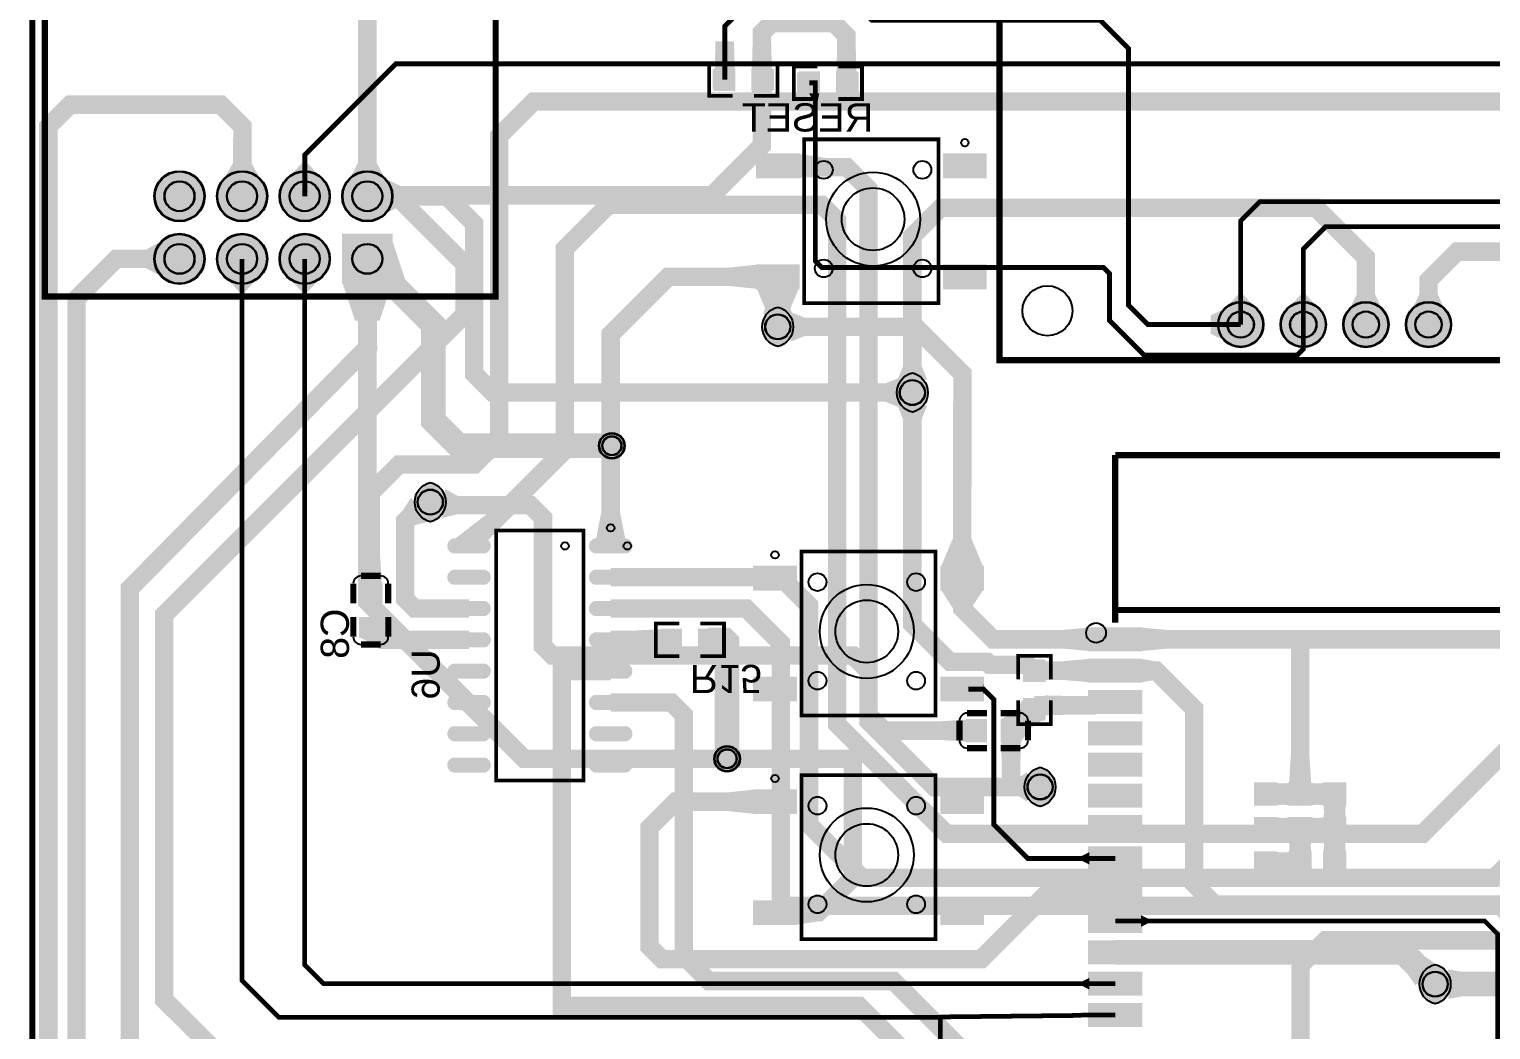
# Model space of a CAD drawing. Header units: millimetres. Extents: x -70 to 39, y -33 to 64.
# Drawn here: x -69.9 to -10.6, y -9.3 to 31.3 of the extents above; entities that cross this region are included whole.
import ezdxf

# ---------------------------------------------------------------- set-up
doc = ezdxf.new("R2010")
doc.units = ezdxf.units.MM
for name, color, linetype, true_color in [('BoardOutLine', 7, 'Continuous', 0xff00ff), ('BottomLayer', 7, 'Continuous', 0x0000ff), ('BottomPasteMaskLayer', 7, 'Continuous', 0x800000), ('BottomSilkLayer', 7, 'Continuous', 0x66cc33), ('BottomSolderMaskLayer', 7, 'Continuous', 0xaa00ff), ('Document', 7, 'Continuous', 0xffffff), ('Multi-Layer', 7, 'Continuous', 0xc0c0c0), ('TopLayer', 7, 'Continuous', 0xff0000), ('TopPasteMaskLayer', 7, 'Continuous', 0x808080), ('TopSilkLayer', 7, 'Continuous', 0xffcc00), ('TopSolderMaskLayer', 7, 'Continuous', 0x800080)]:
    doc.layers.add(name, color=color, linetype=linetype, true_color=true_color)
doc.styles.get("Standard").update_dxf_attribs({"font": 'arial.ttf'})

msp = doc.modelspace()

# ---------------------------------------------------------------- hatches: boundary and pattern name
at = {"layer": 'BottomLayer'}
for points in [[(-40.342, 26.199), (-38.652, 26.199), (-38.652, 25.219), (-40.342, 25.219)], [(-38.652, 26.199), (-38.652, 25.219), (-37.527, 25.279), (-37.527, 26.029)], [(-31.062, 26.199), (-32.752, 26.199), (-32.752, 25.219), (-31.062, 25.219)], [(-57.939, 25.137), (-59.439, 25.136), (-58.789, 25.836), (-58.589, 25.836)], [(-55.487, 23.725), (-55.487, 25.225), (-54.955, 24.85), (-54.955, 24.1)], [(-40.342, 20.719), (-40.342, 21.699), (-41.467, 21.584), (-41.467, 20.834)], [(-40.342, 21.699), (-38.652, 21.699), (-38.652, 20.719), (-40.342, 20.719)], [(-31.062, 21.699), (-32.752, 21.699), (-32.752, 20.719), (-31.062, 20.719)], [(-57.079, 20.935), (-55.204, 20.935), (-55.758, 19.81), (-56.508, 19.81)], [(-38.652, 20.719), (-40.342, 20.719), (-39.872, 19.594), (-39.122, 19.594)], [(-38.897, 19.706), (-40.097, 19.706), (-39.872, 20.266), (-39.122, 20.266)], [(-14.961, 19.863), (-16.311, 19.863), (-16.011, 20.493), (-15.261, 20.493)], [(-33.436, 17.039), (-34.636, 17.039), (-34.411, 17.599), (-33.661, 17.599)], [(-53.676, 11.269), (-54.373, 12.246), (-54.701, 11.742), (-54.26, 11.123)], [(-52.614, 10.567), (-51.429, 10.567), (-50.086, 11.692), (-51.146, 11.692)], [(-46.869, 10.567), (-45.684, 10.567), (-45.902, 11.692), (-46.652, 11.692)], [(-52.614, 10.007, -0.785398), (-52.614, 10.567), (-51.429, 10.567, -0.785398), (-51.429, 10.007)], [(-46.869, 10.007, -0.785398), (-46.869, 10.567), (-45.684, 10.567, -0.785398), (-45.684, 10.007)], [(-55.557, 8.782), (-56.457, 8.782), (-56.382, 9.907), (-55.632, 9.907)], [(-52.614, 8.737, -0.785398), (-52.614, 9.297), (-51.429, 9.297, -0.785398), (-51.429, 8.737)], [(-46.869, 8.737, -0.785398), (-46.869, 9.297), (-45.684, 9.297, -0.785398), (-45.684, 8.737)], [(-56.457, 8.782), (-56.457, 7.982), (-55.557, 7.982), (-55.557, 8.782)], [(-52.614, 7.467, -0.785398), (-52.614, 8.027), (-51.429, 8.027, -0.785398), (-51.429, 7.467)], [(-46.869, 7.467, -0.785398), (-46.869, 8.027), (-45.684, 8.027, -0.785398), (-45.684, 7.467)], [(-56.457, 7.382), (-56.457, 6.582), (-55.557, 6.582), (-55.557, 7.382)], [(-55.557, 7.382), (-56.457, 6.582), (-55.783, 6.227), (-55.237, 6.742)], [(-52.614, 6.197, -0.785398), (-52.614, 6.757), (-51.429, 6.757, -0.785398), (-51.429, 6.197)], [(-46.869, 6.197, -0.785398), (-46.869, 6.757), (-45.684, 6.757, -0.785398), (-45.684, 6.197)], [(-44.217, 6.046), (-44.217, 6.91), (-45.342, 6.852), (-45.342, 6.102)], [(-43.412, 6.909), (-43.412, 6.045), (-44.218, 6.045), (-44.218, 6.909)], [(-42.712, 6.909), (-42.712, 6.045), (-41.905, 6.045), (-41.905, 6.909)], [(-52.614, 4.927, -0.785398), (-52.614, 5.487), (-51.429, 5.487, -0.785398), (-51.429, 4.927)], [(-46.869, 4.927, -0.785398), (-46.869, 5.487), (-45.684, 5.487, -0.785398), (-45.684, 4.927)], [(-52.614, 3.657, -0.785398), (-52.614, 4.217), (-51.429, 4.217, -0.785398), (-51.429, 3.657)], [(-46.869, 3.657, -0.785398), (-46.869, 4.217), (-45.684, 4.217, -0.785398), (-45.684, 3.657)], [(-52.614, 2.387, -0.785398), (-52.614, 2.947), (-51.429, 2.947, -0.785398), (-51.429, 2.387)], [(-46.869, 2.387, -0.785398), (-46.869, 2.947), (-45.684, 2.947, -0.785398), (-45.684, 2.387)], [(-52.614, 1.117, -0.785398), (-52.614, 1.677), (-51.429, 1.677, -0.785398), (-51.429, 1.117)], [(-46.869, 1.117, -0.785398), (-46.869, 1.677), (-45.684, 1.677, -0.785398), (-45.684, 1.117)], [(-12.298, -8.093), (-12.298, -6.893), (-11.738, -6.993), (-11.738, -7.993)]]:
    msp.add_hatch(color=256, dxfattribs=at).paths.add_polyline_path(points)
at = {"layer": 'BottomPasteMaskLayer'}
for points in [[(-40.342, 26.199), (-38.652, 26.199), (-38.652, 25.219), (-40.342, 25.219)], [(-31.062, 26.199), (-32.752, 26.199), (-32.752, 25.219), (-31.062, 25.219)], [(-40.342, 21.699), (-38.652, 21.699), (-38.652, 20.719), (-40.342, 20.719)], [(-31.062, 21.699), (-32.752, 21.699), (-32.752, 20.719), (-31.062, 20.719)], [(-52.614, 10.007, -0.785398), (-52.614, 10.567), (-51.429, 10.567, -0.785398), (-51.429, 10.007)], [(-46.869, 10.007, -0.785398), (-46.869, 10.567), (-45.684, 10.567, -0.785398), (-45.684, 10.007)], [(-52.614, 8.737, -0.785398), (-52.614, 9.297), (-51.429, 9.297, -0.785398), (-51.429, 8.737)], [(-46.869, 8.737, -0.785398), (-46.869, 9.297), (-45.684, 9.297, -0.785398), (-45.684, 8.737)], [(-56.457, 8.782), (-56.457, 7.982), (-55.557, 7.982), (-55.557, 8.782)], [(-52.614, 7.467, -0.785398), (-52.614, 8.027), (-51.429, 8.027, -0.785398), (-51.429, 7.467)], [(-46.869, 7.467, -0.785398), (-46.869, 8.027), (-45.684, 8.027, -0.785398), (-45.684, 7.467)], [(-56.457, 7.382), (-56.457, 6.582), (-55.557, 6.582), (-55.557, 7.382)], [(-52.614, 6.197, -0.785398), (-52.614, 6.757), (-51.429, 6.757, -0.785398), (-51.429, 6.197)], [(-46.869, 6.197, -0.785398), (-46.869, 6.757), (-45.684, 6.757, -0.785398), (-45.684, 6.197)], [(-44.257, 6.927), (-43.457, 6.927), (-43.407, 6.877), (-43.407, 6.649), (-43.777, 6.649), (-43.777, 6.319), (-43.407, 6.319), (-43.407, 6.077), (-43.457, 6.027), (-44.257, 6.027), (-44.307, 6.077), (-44.307, 6.877)], [(-41.867, 6.027), (-42.667, 6.027), (-42.717, 6.077), (-42.717, 6.305), (-42.347, 6.305), (-42.347, 6.635), (-42.717, 6.635), (-42.717, 6.877), (-42.667, 6.927), (-41.867, 6.927), (-41.817, 6.877), (-41.817, 6.077)], [(-52.614, 4.927, -0.785398), (-52.614, 5.487), (-51.429, 5.487, -0.785398), (-51.429, 4.927)], [(-46.869, 4.927, -0.785398), (-46.869, 5.487), (-45.684, 5.487, -0.785398), (-45.684, 4.927)], [(-52.614, 3.657, -0.785398), (-52.614, 4.217), (-51.429, 4.217, -0.785398), (-51.429, 3.657)], [(-46.869, 3.657, -0.785398), (-46.869, 4.217), (-45.684, 4.217, -0.785398), (-45.684, 3.657)], [(-52.614, 2.387, -0.785398), (-52.614, 2.947), (-51.429, 2.947, -0.785398), (-51.429, 2.387)], [(-46.869, 2.387, -0.785398), (-46.869, 2.947), (-45.684, 2.947, -0.785398), (-45.684, 2.387)], [(-52.614, 1.117, -0.785398), (-52.614, 1.677), (-51.429, 1.677, -0.785398), (-51.429, 1.117)], [(-46.869, 1.117, -0.785398), (-46.869, 1.677), (-45.684, 1.677, -0.785398), (-45.684, 1.117)]]:
    msp.add_hatch(color=256, dxfattribs=at).paths.add_polyline_path(points)
at = {"layer": 'BottomSolderMaskLayer'}
for points in [[(-40.386, 26.214), (-38.608, 26.214), (-38.608, 25.204), (-40.386, 25.204)], [(-31.018, 26.214), (-32.796, 26.214), (-32.796, 25.204), (-31.018, 25.204)], [(-64.794, 24.475, 1), (-62.743, 24.475, 1)], [(-62.254, 24.475, 1), (-60.203, 24.475, 1)], [(-59.714, 24.475, 1), (-57.663, 24.475, 1)], [(-57.174, 24.475, 1), (-55.123, 24.475, 1)], [(-64.794, 21.935, 1), (-62.743, 21.935, 1)], [(-62.254, 21.935, 1), (-60.203, 21.935, 1)], [(-59.714, 21.935, 1), (-57.663, 21.935, 1)], [(-55.124, 20.91), (-55.124, 22.96), (-57.174, 22.96), (-57.174, 20.91)], [(-40.386, 21.714), (-38.608, 21.714), (-38.608, 20.704), (-40.386, 20.704)], [(-31.018, 21.714), (-32.796, 21.714), (-32.796, 20.704), (-31.018, 20.704)], [(-21.641, 19.268, 1), (-19.791, 19.268, 1)], [(-19.101, 19.268, 1), (-17.251, 19.268, 1)], [(-16.561, 19.268, 1), (-14.711, 19.268, 1)], [(-14.021, 19.268, 1), (-12.171, 19.268, 1)], [(-39.497, 20.002, -0.785398), (-39.497, 18.352), (-39.497, 18.352, -0.785398), (-39.497, 20.002)], [(-34.036, 17.335, -0.785398), (-34.036, 15.685), (-34.036, 15.685, -0.785398), (-34.036, 17.335)], [(-46.753, 14.351, 1), (-45.703, 14.351, 1)], [(-53.594, 12.89, -0.785398), (-53.594, 11.24), (-53.594, 11.24, -0.785398), (-53.594, 12.89)], [(-52.668, 9.982, -0.785398), (-52.668, 10.592), (-51.375, 10.592, -0.785398), (-51.375, 9.982)], [(-46.923, 9.982, -0.785398), (-46.923, 10.592), (-45.63, 10.592, -0.785398), (-45.63, 9.982)], [(-52.668, 8.712, -0.785398), (-52.668, 9.322), (-51.375, 9.322, -0.785398), (-51.375, 8.712)], [(-46.923, 8.712, -0.785398), (-46.923, 9.322), (-45.63, 9.322, -0.785398), (-45.63, 8.712)], [(-56.486, 8.805), (-56.486, 7.959), (-55.529, 7.959), (-55.529, 8.805)], [(-52.668, 7.442, -0.785398), (-52.668, 8.052), (-51.375, 8.052, -0.785398), (-51.375, 7.442)], [(-46.923, 7.442, -0.785398), (-46.923, 8.052), (-45.63, 8.052, -0.785398), (-45.63, 7.442)], [(-56.486, 7.405), (-56.486, 6.559), (-55.529, 6.559), (-55.529, 7.405)], [(-52.668, 6.172, -0.785398), (-52.668, 6.782), (-51.375, 6.782, -0.785398), (-51.375, 6.172)], [(-46.923, 6.172, -0.785398), (-46.923, 6.782), (-45.63, 6.782, -0.785398), (-45.63, 6.172)], [(-43.386, 6.934), (-43.386, 6.02), (-44.244, 6.02), (-44.244, 6.934)], [(-42.737, 6.934), (-42.737, 6.02), (-41.88, 6.02), (-41.88, 6.934)], [(-52.668, 4.902, -0.785398), (-52.668, 5.512), (-51.375, 5.512, -0.785398), (-51.375, 4.902)], [(-46.923, 4.902, -0.785398), (-46.923, 5.512), (-45.63, 5.512, -0.785398), (-45.63, 4.902)], [(-52.668, 3.632, -0.785398), (-52.668, 4.242), (-51.375, 4.242, -0.785398), (-51.375, 3.632)], [(-46.923, 3.632, -0.785398), (-46.923, 4.242), (-45.63, 4.242, -0.785398), (-45.63, 3.632)], [(-52.668, 2.362, -0.785398), (-52.668, 2.972), (-51.375, 2.972, -0.785398), (-51.375, 2.362)], [(-46.923, 2.362, -0.785398), (-46.923, 2.972), (-45.63, 2.972, -0.785398), (-45.63, 2.362)], [(-42.078, 1.65, 1), (-41.028, 1.65, 1)], [(-52.668, 1.092, -0.785398), (-52.668, 1.702), (-51.375, 1.702, -0.785398), (-51.375, 1.092)], [(-46.923, 1.092, -0.785398), (-46.923, 1.702), (-45.63, 1.702, -0.785398), (-45.63, 1.092)], [(-28.853, 1.333, -0.785398), (-28.853, -0.318), (-28.853, -0.318, -0.785398), (-28.853, 1.333)], [(-12.827, -6.668, -0.785398), (-12.827, -8.318), (-12.827, -8.318, -0.785398), (-12.827, -6.668)]]:
    msp.add_hatch(color=256, dxfattribs=at).paths.add_polyline_path(points)
at = {"layer": 'Document'}
for points in [[(-23.406, 45.755), (-23.389, 45.754), (-23.373, 45.751), (-23.357, 45.745), (-23.342, 45.738), (-23.329, 45.729), (-23.316, 45.718), (-23.305, 45.705), (-23.296, 45.691), (-23.289, 45.677), (-23.283, 45.661), (-23.28, 45.645), (-23.279, 45.628), (-23.279, 42.005), (-10.683, 42.005), (-10.683, 45.628), (-10.682, 45.645), (-10.679, 45.661), (-10.673, 45.677), (-10.666, 45.691), (-10.657, 45.705), (-10.646, 45.718), (-10.633, 45.729), (-10.619, 45.738), (-10.605, 45.745), (-10.589, 45.751), (-10.572, 45.754), (-10.556, 45.755), (-3.306, 45.755), (-3.289, 45.754), (-3.273, 45.751), (-3.257, 45.745), (-3.242, 45.738), (-3.229, 45.729), (-3.216, 45.718), (-3.205, 45.705), (-3.196, 45.691), (-3.189, 45.677), (-3.183, 45.661), (-3.18, 45.645), (-3.179, 45.628), (-3.179, 17.828), (-3.18, 17.811), (-3.183, 17.795), (-3.189, 17.779), (-3.196, 17.764), (-3.205, 17.751), (-3.216, 17.738), (-3.229, 17.727), (-3.242, 17.718), (-3.257, 17.711), (-3.273, 17.705), (-3.289, 17.702), (-3.306, 17.701), (-3.322, 17.702), (-3.339, 17.705), (-3.354, 17.711), (-3.369, 17.718), (-3.383, 17.727), (-3.396, 17.738), (-3.407, 17.751), (-3.416, 17.764), (-3.423, 17.779), (-3.429, 17.795), (-3.432, 17.811), (-3.433, 17.828), (-3.433, 45.501), (-10.429, 45.501), (-10.429, 41.878), (-10.43, 41.861), (-10.433, 41.845), (-10.439, 41.829), (-10.446, 41.814), (-10.455, 41.801), (-10.466, 41.788), (-10.479, 41.777), (-10.492, 41.768), (-10.507, 41.761), (-10.523, 41.755), (-10.539, 41.752), (-10.556, 41.751), (-23.406, 41.751), (-23.422, 41.752), (-23.439, 41.755), (-23.454, 41.761), (-23.469, 41.768), (-23.483, 41.777), (-23.496, 41.788), (-23.507, 41.801), (-23.516, 41.814), (-23.523, 41.829), (-23.529, 41.845), (-23.532, 41.861), (-23.533, 41.878), (-23.533, 45.501), (-30.379, 45.501), (-30.379, 17.828), (-30.38, 17.811), (-30.383, 17.795), (-30.389, 17.779), (-30.396, 17.764), (-30.405, 17.751), (-30.416, 17.738), (-30.429, 17.727), (-30.442, 17.718), (-30.457, 17.711), (-30.473, 17.705), (-30.489, 17.702), (-30.506, 17.701), (-30.522, 17.702), (-30.539, 17.705), (-30.554, 17.711), (-30.569, 17.718), (-30.583, 17.727), (-30.596, 17.738), (-30.607, 17.751), (-30.616, 17.764), (-30.623, 17.779), (-30.629, 17.795), (-30.632, 17.811), (-30.633, 17.828), (-30.633, 45.628), (-30.632, 45.645), (-30.629, 45.661), (-30.623, 45.677), (-30.616, 45.691), (-30.607, 45.705), (-30.596, 45.718), (-30.583, 45.729), (-30.569, 45.738), (-30.554, 45.745), (-30.539, 45.751), (-30.522, 45.754), (-30.506, 45.755), (-23.406, 45.755)], [(-30.506, 17.955), (-3.306, 17.955), (-3.289, 17.954), (-3.273, 17.951), (-3.257, 17.945), (-3.242, 17.938), (-3.229, 17.929), (-3.216, 17.918), (-3.205, 17.905), (-3.196, 17.891), (-3.189, 17.877), (-3.183, 17.861), (-3.18, 17.845), (-3.179, 17.828), (-3.18, 17.811), (-3.183, 17.795), (-3.189, 17.779), (-3.196, 17.764), (-3.205, 17.751), (-3.216, 17.738), (-3.229, 17.727), (-3.242, 17.718), (-3.257, 17.711), (-3.273, 17.705), (-3.289, 17.702), (-3.306, 17.701), (-30.506, 17.701), (-30.522, 17.702), (-30.539, 17.705), (-30.554, 17.711), (-30.569, 17.718), (-30.583, 17.727), (-30.596, 17.738), (-30.607, 17.751), (-30.616, 17.764), (-30.623, 17.779), (-30.629, 17.795), (-30.632, 17.811), (-30.633, 17.828), (-30.632, 17.845), (-30.629, 17.861), (-30.623, 17.877), (-30.616, 17.891), (-30.607, 17.905), (-30.596, 17.918), (-30.583, 17.929), (-30.569, 17.938), (-30.554, 17.945), (-30.539, 17.951), (-30.522, 17.954), (-30.506, 17.955)]]:
    msp.add_hatch(color=256, dxfattribs=at).paths.add_polyline_path(points)
at = {"layer": 'Multi-Layer'}
for points in [[(-64.769, 24.475, 1), (-62.769, 24.475, 1)], [(-62.229, 24.475, 1), (-60.229, 24.475, 1)], [(-59.689, 24.475, 1), (-57.689, 24.475, 1)], [(-57.149, 24.475, 1), (-55.149, 24.475, 1)], [(-64.769, 21.935, 1), (-62.769, 21.935, 1)], [(-62.229, 21.935, 1), (-60.229, 21.935, 1)], [(-59.689, 21.935, 1), (-57.689, 21.935, 1)], [(-55.149, 20.935), (-55.149, 22.935), (-57.149, 22.935), (-57.149, 20.935)], [(-21.616, 19.268, 1), (-19.816, 19.268, 1)], [(-19.076, 19.268, 1), (-17.276, 19.268, 1)], [(-16.536, 19.268, 1), (-14.736, 19.268, 1)], [(-13.996, 19.268, 1), (-12.196, 19.268, 1)]]:
    msp.add_hatch(color=256, dxfattribs=at).paths.add_polyline_path(points)
at = {"layer": 'TopLayer'}
for points in [[(-41.243, 29.641), (-42.051, 29.641), (-42.023, 30.766), (-41.273, 30.766)], [(-40.545, 29.641), (-39.737, 29.641), (-39.766, 30.766), (-40.516, 30.766)], [(-37.116, 29.514), (-36.308, 29.514), (-36.337, 30.639), (-37.087, 30.639)], [(-41.244, 28.778), (-41.244, 29.642), (-42.051, 29.642), (-42.051, 28.778)], [(-40.544, 28.778), (-40.544, 29.642), (-39.738, 29.642), (-39.738, 28.778)], [(-37.815, 28.651), (-37.815, 29.515), (-38.622, 29.515), (-38.622, 28.651)], [(-37.115, 28.651), (-37.115, 29.515), (-36.309, 29.515), (-36.309, 28.651)], [(-39.737, 28.778), (-40.545, 28.778), (-40.516, 27.653), (-39.766, 27.653)], [(-38.223, 28.651), (-37.815, 28.651), (-37.873, 28.351), (-38.073, 28.351)], [(-60.475, 25.133), (-61.975, 25.14), (-61.597, 25.838), (-60.847, 25.834)], [(-55.399, 25.136), (-56.899, 25.136), (-56.524, 25.836), (-55.774, 25.836)], [(-55.468, 23.743), (-55.508, 25.242), (-54.798, 24.886), (-54.778, 24.136)], [(-55.487, 23.725), (-55.487, 25.225), (-54.787, 24.85), (-54.787, 24.1)], [(-64.43, 21.185), (-64.43, 22.685), (-65.13, 22.31), (-65.13, 21.56)], [(-55.148, 22.703), (-56.915, 20.934), (-55.325, 20.404), (-54.618, 21.111)], [(-60.479, 21.273), (-61.979, 21.274), (-61.324, 20.574), (-61.134, 20.574)], [(-57.939, 21.274), (-59.439, 21.274), (-58.784, 20.574), (-58.594, 20.574)], [(-57.15, 20.934), (-55.148, 20.934), (-55.649, 19.434), (-56.649, 19.434)], [(-20.041, 19.863), (-21.391, 19.863), (-20.816, 20.493), (-20.616, 20.493)], [(-17.501, 19.863), (-18.851, 19.863), (-18.276, 20.493), (-18.076, 20.493)], [(-12.421, 19.863), (-13.771, 19.863), (-13.471, 20.493), (-12.721, 20.493)], [(-38.968, 18.577), (-38.968, 19.777), (-38.408, 19.552), (-38.408, 18.802)], [(-21.311, 18.593), (-21.311, 19.943), (-21.941, 19.643), (-21.941, 18.893)], [(-17.501, 18.673), (-18.851, 18.673), (-18.276, 18.272), (-18.076, 18.272)], [(-34.565, 15.91), (-34.565, 17.11), (-35.125, 16.885), (-35.125, 16.135)], [(-33.436, 15.981), (-34.636, 15.981), (-34.411, 15.421), (-33.661, 15.421)], [(-52.998, 12.599), (-53.139, 11.407), (-52.557, 11.562), (-52.468, 12.312)], [(-31.174, 9.471), (-32.864, 9.471), (-32.391, 10.596), (-31.641, 10.596)], [(-40.454, 9.471), (-38.764, 9.471), (-38.764, 8.491), (-40.454, 8.491)], [(-31.174, 9.471), (-32.864, 9.471), (-32.864, 8.491), (-31.174, 8.491)], [(-32.864, 8.491), (-31.174, 8.491), (-31.644, 7.762), (-32.394, 7.762)], [(-26.856, 6.024), (-26.856, 6.974), (-27.981, 6.874), (-27.981, 6.124)], [(-24.756, 6.974), (-24.756, 6.024), (-26.856, 6.024), (-26.856, 6.974)], [(-24.756, 6.974), (-24.756, 6.024), (-23.631, 6.124), (-23.631, 6.874)], [(-28.651, 4.795), (-29.515, 4.795), (-29.515, 5.601), (-28.651, 5.601)], [(-26.856, 4.754), (-26.856, 5.704), (-27.981, 5.604), (-27.981, 4.854)], [(-24.756, 5.704), (-24.756, 4.754), (-26.856, 4.754), (-26.856, 5.704)], [(-24.757, 5.704), (-24.757, 4.754), (-24.153, 4.854), (-24.153, 5.604)], [(-40.454, 4.971), (-38.764, 4.971), (-38.764, 3.991), (-40.454, 3.991)], [(-31.174, 4.971), (-32.864, 4.971), (-32.864, 3.991), (-31.174, 3.991)], [(-31.174, 4.23), (-31.174, 4.73), (-31.15, 4.58), (-31.15, 4.38)], [(-28.651, 3.416), (-28.651, 4.221), (-27.526, 4.194), (-27.526, 3.444)], [(-24.756, 4.434), (-24.756, 3.484), (-26.856, 3.484), (-26.856, 4.434)], [(-30.434, 3.244), (-29.634, 2.344), (-28.963, 3.282), (-29.462, 3.843)], [(-28.651, 3.289), (-29.515, 4.095), (-30.153, 3.152), (-29.605, 2.64)], [(-28.651, 4.095), (-29.515, 4.095), (-29.515, 3.289), (-28.651, 3.289)], [(-31.834, 2.344), (-31.834, 3.244), (-32.959, 3.168), (-32.959, 2.418)], [(-31.034, 2.344), (-31.834, 2.344), (-31.834, 3.244), (-31.034, 3.244)], [(-29.634, 2.344), (-30.434, 2.344), (-30.434, 3.244), (-29.634, 3.244)], [(-24.756, 3.164), (-24.756, 2.214), (-26.856, 2.214), (-26.856, 3.164)], [(-41.222, 1.275), (-41.222, 2.025), (-40.872, 2.025), (-40.872, 1.275)], [(-29.634, 2.344), (-30.434, 2.344), (-30.409, 1.219), (-29.659, 1.219)], [(-24.756, 1.894), (-24.756, 0.944), (-26.856, 0.944), (-26.856, 1.894)], [(-18.755, 0.668), (-17.856, 0.668), (-17.931, 1.793), (-18.681, 1.793)], [(-29.383, -0.093), (-29.383, 1.107), (-29.718, 0.882), (-29.718, 0.132)], [(-24.756, 0.624), (-24.756, -0.326), (-26.856, -0.326), (-26.856, 0.624)], [(-20.156, -0.232), (-20.156, 0.668), (-19.256, 0.668), (-19.256, -0.232)], [(-18.756, -0.232), (-18.756, 0.668), (-19.706, 0.593), (-19.706, -0.157)], [(-19.256, 0.668), (-19.256, -0.232), (-18.306, -0.157), (-18.306, 0.593)], [(-18.756, -0.232), (-18.756, 0.668), (-17.856, 0.668), (-17.856, -0.232)], [(-17.356, -0.232), (-17.356, 0.668), (-18.306, 0.593), (-18.306, -0.157)], [(-17.856, 0.668), (-17.856, -0.232), (-16.906, -0.157), (-16.906, 0.593)], [(-17.356, -0.232), (-17.356, 0.668), (-16.456, 0.668), (-16.456, -0.232)], [(-40.454, -0.581), (-40.454, 0.399), (-41.579, 0.283), (-41.579, -0.467)], [(-40.454, 0.399), (-38.764, 0.399), (-38.764, -0.581), (-40.454, -0.581)], [(-31.174, 0.399), (-32.864, 0.399), (-32.864, -0.581), (-31.174, -0.581)], [(-17.356, -0.732), (-16.456, -0.732), (-16.531, 0.218), (-17.281, 0.218)], [(-16.456, -0.232), (-17.356, -0.232), (-17.281, -1.182), (-16.531, -1.182)], [(-24.756, -0.646), (-24.756, -1.596), (-26.856, -1.596), (-26.856, -0.646)], [(-20.156, -1.632), (-20.156, -0.732), (-19.256, -0.732), (-19.256, -1.632)], [(-18.756, -1.632), (-18.756, -0.732), (-19.706, -0.807), (-19.706, -1.557)], [(-19.256, -0.732), (-19.256, -1.632), (-18.306, -1.557), (-18.306, -0.807)], [(-18.756, -1.632), (-18.756, -0.732), (-17.856, -0.732), (-17.856, -1.632)], [(-18.756, -2.132), (-17.856, -2.132), (-17.931, -1.182), (-18.681, -1.182)], [(-17.356, -1.632), (-17.356, -0.732), (-18.306, -0.807), (-18.306, -1.557)], [(-17.856, -0.732), (-17.856, -1.632), (-16.906, -1.557), (-16.906, -0.807)], [(-17.356, -1.632), (-17.356, -0.732), (-16.456, -0.732), (-16.456, -1.632)], [(-17.356, -2.132), (-16.456, -2.132), (-16.531, -1.182), (-17.281, -1.182)], [(-17.856, -1.632), (-18.756, -1.632), (-18.681, -2.582), (-17.931, -2.582)], [(-16.456, -1.632), (-17.356, -1.632), (-17.281, -2.582), (-16.531, -2.582)], [(-26.856, -2.641), (-26.856, -2.141), (-27.156, -2.291), (-27.156, -2.491)], [(-24.756, -1.916), (-24.756, -2.866), (-26.856, -2.866), (-26.856, -1.916)], [(-20.156, -3.032), (-20.156, -2.132), (-19.256, -2.132), (-19.256, -3.032)], [(-18.756, -3.032), (-18.756, -2.132), (-19.706, -2.207), (-19.706, -2.957)], [(-19.256, -2.132), (-19.256, -3.032), (-18.306, -2.957), (-18.306, -2.207)], [(-18.756, -3.032), (-18.756, -2.132), (-17.856, -2.132), (-17.856, -3.032)], [(-17.356, -3.032), (-17.356, -2.132), (-16.456, -2.132), (-16.456, -3.032)], [(-26.855, -4.136), (-26.855, -3.186), (-27.98, -3.286), (-27.98, -4.036)], [(-24.756, -3.186), (-24.756, -4.136), (-26.856, -4.136), (-26.856, -3.186)], [(-40.454, -4.101), (-38.764, -4.101), (-38.764, -5.081), (-40.454, -5.081)], [(-38.764, -4.101), (-38.764, -5.081), (-37.846, -4.948), (-37.85, -4.198)], [(-31.174, -4.101), (-32.864, -4.101), (-32.864, -5.081), (-31.174, -5.081)], [(-24.756, -4.456), (-24.756, -5.406), (-26.856, -5.406), (-26.856, -4.456)], [(-24.757, -4.693), (-24.757, -5.168), (-24.472, -5.026), (-24.472, -4.836)], [(-24.756, -5.726), (-24.756, -6.676), (-26.856, -6.676), (-26.856, -5.726)], [(-13.625, -7.543), (-12.777, -6.695), (-13.244, -6.369), (-13.951, -7.076)], [(-24.756, -6.996), (-24.756, -7.946), (-26.856, -7.946), (-26.856, -6.996)], [(-26.856, -7.709), (-26.856, -7.234), (-27.141, -7.376), (-27.141, -7.566)], [(-24.756, -8.266), (-24.756, -9.216), (-26.856, -9.216), (-26.856, -8.266)]]:
    msp.add_hatch(color=256, dxfattribs=at).paths.add_polyline_path(points)
at = {"layer": 'TopPasteMaskLayer'}
for points in [[(-42.089, 28.76), (-41.289, 28.76), (-41.239, 28.81), (-41.239, 29.038), (-41.609, 29.038), (-41.609, 29.368), (-41.239, 29.368), (-41.239, 29.61), (-41.289, 29.66), (-42.089, 29.66), (-42.139, 29.61), (-42.139, 28.81)], [(-39.699, 29.66), (-40.499, 29.66), (-40.549, 29.61), (-40.549, 29.382), (-40.179, 29.382), (-40.179, 29.052), (-40.549, 29.052), (-40.549, 28.81), (-40.499, 28.76), (-39.699, 28.76), (-39.649, 28.81), (-39.649, 29.61)], [(-38.66, 28.633), (-37.86, 28.633), (-37.81, 28.683), (-37.81, 28.911), (-38.18, 28.911), (-38.18, 29.241), (-37.81, 29.241), (-37.81, 29.483), (-37.86, 29.533), (-38.66, 29.533), (-38.71, 29.483), (-38.71, 28.683)], [(-36.27, 29.533), (-37.07, 29.533), (-37.12, 29.483), (-37.12, 29.255), (-36.75, 29.255), (-36.75, 28.925), (-37.12, 28.925), (-37.12, 28.683), (-37.07, 28.633), (-36.27, 28.633), (-36.22, 28.683), (-36.22, 29.483)], [(-40.454, 9.471), (-38.764, 9.471), (-38.764, 8.491), (-40.454, 8.491)], [(-31.174, 9.471), (-32.864, 9.471), (-32.864, 8.491), (-31.174, 8.491)], [(-24.756, 6.974), (-24.756, 6.024), (-26.856, 6.024), (-26.856, 6.974)], [(-29.533, 5.64), (-29.533, 4.84), (-29.483, 4.79), (-29.255, 4.79), (-29.255, 5.16), (-28.925, 5.16), (-28.925, 4.79), (-28.683, 4.79), (-28.633, 4.84), (-28.633, 5.64), (-28.683, 5.69), (-29.483, 5.69)], [(-24.756, 5.704), (-24.756, 4.754), (-26.856, 4.754), (-26.856, 5.704)], [(-40.454, 4.971), (-38.764, 4.971), (-38.764, 3.991), (-40.454, 3.991)], [(-31.174, 4.971), (-32.864, 4.971), (-32.864, 3.991), (-31.174, 3.991)], [(-24.756, 4.434), (-24.756, 3.484), (-26.856, 3.484), (-26.856, 4.434)], [(-28.633, 3.25), (-28.633, 4.05), (-28.683, 4.1), (-28.911, 4.1), (-28.911, 3.73), (-29.241, 3.73), (-29.241, 4.1), (-29.483, 4.1), (-29.533, 4.05), (-29.533, 3.25), (-29.483, 3.2), (-28.683, 3.2)], [(-31.034, 2.344), (-31.834, 2.344), (-31.834, 3.244), (-31.034, 3.244)], [(-29.634, 2.344), (-30.434, 2.344), (-30.434, 3.244), (-29.634, 3.244)], [(-24.756, 3.164), (-24.756, 2.214), (-26.856, 2.214), (-26.856, 3.164)], [(-24.756, 1.894), (-24.756, 0.944), (-26.856, 0.944), (-26.856, 1.894)], [(-24.756, 0.624), (-24.756, -0.326), (-26.856, -0.326), (-26.856, 0.624)], [(-20.156, -0.232), (-20.156, 0.668), (-19.256, 0.668), (-19.256, -0.232)], [(-18.756, -0.232), (-18.756, 0.668), (-17.856, 0.668), (-17.856, -0.232)], [(-17.356, -0.232), (-17.356, 0.668), (-16.456, 0.668), (-16.456, -0.232)], [(-40.454, 0.399), (-38.764, 0.399), (-38.764, -0.581), (-40.454, -0.581)], [(-31.174, 0.399), (-32.864, 0.399), (-32.864, -0.581), (-31.174, -0.581)], [(-24.756, -0.646), (-24.756, -1.596), (-26.856, -1.596), (-26.856, -0.646)], [(-20.156, -1.632), (-20.156, -0.732), (-19.256, -0.732), (-19.256, -1.632)], [(-18.756, -1.632), (-18.756, -0.732), (-17.856, -0.732), (-17.856, -1.632)], [(-17.356, -1.632), (-17.356, -0.732), (-16.456, -0.732), (-16.456, -1.632)], [(-24.756, -1.916), (-24.756, -2.866), (-26.856, -2.866), (-26.856, -1.916)], [(-20.156, -3.032), (-20.156, -2.132), (-19.256, -2.132), (-19.256, -3.032)], [(-18.756, -3.032), (-18.756, -2.132), (-17.856, -2.132), (-17.856, -3.032)], [(-17.356, -3.032), (-17.356, -2.132), (-16.456, -2.132), (-16.456, -3.032)], [(-24.756, -3.186), (-24.756, -4.136), (-26.856, -4.136), (-26.856, -3.186)], [(-40.454, -4.101), (-38.764, -4.101), (-38.764, -5.081), (-40.454, -5.081)], [(-31.174, -4.101), (-32.864, -4.101), (-32.864, -5.081), (-31.174, -5.081)], [(-24.756, -4.456), (-24.756, -5.406), (-26.856, -5.406), (-26.856, -4.456)], [(-24.756, -5.726), (-24.756, -6.676), (-26.856, -6.676), (-26.856, -5.726)], [(-24.756, -6.996), (-24.756, -7.946), (-26.856, -7.946), (-26.856, -6.996)], [(-24.756, -8.266), (-24.756, -9.216), (-26.856, -9.216), (-26.856, -8.266)]]:
    msp.add_hatch(color=256, dxfattribs=at).paths.add_polyline_path(points)
at = {"layer": 'TopSolderMaskLayer'}
for points in [[(-41.219, 28.753), (-41.219, 29.667), (-42.076, 29.667), (-42.076, 28.753)], [(-40.569, 28.753), (-40.569, 29.667), (-39.712, 29.667), (-39.712, 28.753)], [(-37.79, 28.626), (-37.79, 29.54), (-38.647, 29.54), (-38.647, 28.626)], [(-37.14, 28.626), (-37.14, 29.54), (-36.283, 29.54), (-36.283, 28.626)], [(-64.794, 24.475, 1), (-62.743, 24.475, 1)], [(-62.254, 24.475, 1), (-60.203, 24.475, 1)], [(-59.714, 24.475, 1), (-57.663, 24.475, 1)], [(-57.174, 24.475, 1), (-55.123, 24.475, 1)], [(-64.794, 21.935, 1), (-62.743, 21.935, 1)], [(-62.254, 21.935, 1), (-60.203, 21.935, 1)], [(-59.714, 21.935, 1), (-57.663, 21.935, 1)], [(-55.124, 20.91), (-55.124, 22.96), (-57.174, 22.96), (-57.174, 20.91)], [(-21.641, 19.268, 1), (-19.791, 19.268, 1)], [(-19.101, 19.268, 1), (-17.251, 19.268, 1)], [(-16.561, 19.268, 1), (-14.711, 19.268, 1)], [(-14.021, 19.268, 1), (-12.171, 19.268, 1)], [(-39.497, 20.002, -0.785398), (-39.497, 18.352), (-39.497, 18.352, -0.785398), (-39.497, 20.002)], [(-34.036, 17.335, -0.785398), (-34.036, 15.685), (-34.036, 15.685, -0.785398), (-34.036, 17.335)], [(-46.753, 14.351, 1), (-45.703, 14.351, 1)], [(-53.594, 12.89, -0.785398), (-53.594, 11.24), (-53.594, 11.24, -0.785398), (-53.594, 12.89)], [(-40.498, 9.486), (-38.72, 9.486), (-38.72, 8.476), (-40.498, 8.476)], [(-31.13, 9.486), (-32.908, 9.486), (-32.908, 8.476), (-31.13, 8.476)], [(-24.7, 6.985), (-24.7, 6.012), (-26.912, 6.012), (-26.912, 6.985)], [(-28.624, 4.771), (-29.542, 4.771), (-29.542, 5.625), (-28.624, 5.625)], [(-24.7, 5.715), (-24.7, 4.742), (-26.912, 4.742), (-26.912, 5.715)], [(-40.498, 4.986), (-38.72, 4.986), (-38.72, 3.976), (-40.498, 3.976)], [(-31.13, 4.986), (-32.908, 4.986), (-32.908, 3.976), (-31.13, 3.976)], [(-24.7, 4.445), (-24.7, 3.472), (-26.912, 3.472), (-26.912, 4.445)], [(-28.624, 4.119), (-29.542, 4.119), (-29.542, 3.265), (-28.624, 3.265)], [(-31.009, 2.319), (-31.859, 2.319), (-31.859, 3.269), (-31.009, 3.269)], [(-29.609, 2.319), (-30.459, 2.319), (-30.459, 3.269), (-29.609, 3.269)], [(-24.7, 3.175), (-24.7, 2.202), (-26.912, 2.202), (-26.912, 3.175)], [(-42.078, 1.65, 1), (-41.028, 1.65, 1)], [(-24.7, 1.905), (-24.7, 0.932), (-26.912, 0.932), (-26.912, 1.905)], [(-28.853, 1.333, -0.785398), (-28.853, -0.318), (-28.853, -0.318, -0.785398), (-28.853, 1.333)], [(-24.7, 0.635), (-24.7, -0.338), (-26.912, -0.338), (-26.912, 0.635)], [(-20.181, -0.258), (-20.181, 0.693), (-19.231, 0.693), (-19.231, -0.258)], [(-18.781, -0.258), (-18.781, 0.693), (-17.831, 0.693), (-17.831, -0.258)], [(-17.381, -0.258), (-17.381, 0.693), (-16.431, 0.693), (-16.431, -0.258)], [(-40.498, 0.414), (-38.72, 0.414), (-38.72, -0.596), (-40.498, -0.596)], [(-31.13, 0.414), (-32.908, 0.414), (-32.908, -0.596), (-31.13, -0.596)], [(-24.7, -0.635), (-24.7, -1.608), (-26.912, -1.608), (-26.912, -0.635)], [(-20.181, -1.658), (-20.181, -0.707), (-19.231, -0.707), (-19.231, -1.658)], [(-18.782, -1.658), (-18.782, -0.707), (-17.831, -0.707), (-17.831, -1.658)], [(-17.381, -1.658), (-17.381, -0.707), (-16.431, -0.707), (-16.431, -1.658)], [(-24.7, -1.905), (-24.7, -2.878), (-26.912, -2.878), (-26.912, -1.905)], [(-20.181, -3.057), (-20.181, -2.107), (-19.231, -2.107), (-19.231, -3.057)], [(-18.781, -3.057), (-18.781, -2.107), (-17.831, -2.107), (-17.831, -3.057)], [(-17.381, -3.057), (-17.381, -2.107), (-16.431, -2.107), (-16.431, -3.057)], [(-24.7, -3.175), (-24.7, -4.148), (-26.912, -4.148), (-26.912, -3.175)], [(-40.498, -4.086), (-38.72, -4.086), (-38.72, -5.096), (-40.498, -5.096)], [(-31.13, -4.086), (-32.908, -4.086), (-32.908, -5.096), (-31.13, -5.096)], [(-24.7, -4.445), (-24.7, -5.418), (-26.912, -5.418), (-26.912, -4.445)], [(-24.7, -5.715), (-24.7, -6.688), (-26.912, -6.688), (-26.912, -5.715)], [(-24.7, -6.985), (-24.7, -7.958), (-26.912, -7.958), (-26.912, -6.985)], [(-12.827, -6.668, -0.785398), (-12.827, -8.318), (-12.827, -8.318, -0.785398), (-12.827, -6.668)], [(-24.7, -8.255), (-24.7, -9.228), (-26.912, -9.228), (-26.912, -8.255)]]:
    msp.add_hatch(color=256, dxfattribs=at).paths.add_polyline_path(points)

# ---------------------------------------------------------------- linework, layer by layer
at = {"layer": 'BoardOutLine', "const_width": 0.254}
msp.add_lwpolyline([(-69.738, 54.752), (35.774, 54.752), (35.774, -33.107), (-69.738, -33.107), (-69.738, 54.752)], close=True, dxfattribs=at)
at = {"layer": 'BottomLayer'}
for points, const_width in [([(-58.689, 24.475), (-58.689, 26.146), (-54.991, 29.845), (9.525, 29.845), (11.684, 27.686), (11.684, 16.764), (10.922, 16.002), (-1.778, 16.002), (-2.667, 15.113), (-2.667, -5.843), (-3.047, -6.223), (-4.064, -6.223)], 0.2), ([(-56.007, 8.382), (-56.007, 12.446), (-54.864, 13.589), (-51.816, 13.589), (-50.8, 14.605), (-50.8, 26.924), (-49.403, 28.321), (6.604, 28.321), (7.336, 27.589), (7.336, 25.709)], 0.75), ([(-39.497, 25.709), (-39.443, 25.654), (-36.703, 25.654), (-35.814, 24.765), (-35.814, 3.174), (-33.147, 0.507), (-28.854, 0.507)], 0.75), ([(-56.149, 24.475), (-54.955, 24.475), (-52.197, 21.717), (-52.197, 19.685), (-64.389, 7.492), (-64.389, -8.129), (-62.23, -10.287), (-42.799, -10.287)], 0.75), ([(-52.022, 10.287), (-48.133, 14.175), (-48.133, 22.352), (-46.355, 24.13), (-37.719, 24.13), (-37.084, 23.495), (-37.084, 3.047), (-32.639, -1.398), (-13.335, -1.398), (-9.144, 2.793), (-9.144, 5.715), (-7.747, 7.112), (-4.953, 7.112), (-3.429, 5.588), (-3.429, -2.414), (-6.731, -5.716), (-17.272, -5.716), (-18.288, -6.732), (-18.288, -13.59), (-17.127, -14.75), (-8.755, -14.75)], 0.75), ([(-34.036, 16.51), (-34.036, 22.86), (-32.893, 24.003), (-17.653, 24.003), (-15.636, 21.986), (-15.636, 19.268)], 0.75), ([(-63.881, -17.496), (-65.181, -17.496), (-65.786, -16.892), (-65.786, 8.557), (-56.124, 18.366), (-56.149, 21.935)], 0.75), ([(-39.497, 21.209), (-43.942, 21.209), (-46.276, 18.874), (-46.276, 10.287)], 0.75), ([(-39.497, 19.177), (-39.497, 21.209)], 0.75), ([(-52.022, 7.747), (-54.229, 7.747), (-54.61, 8.128), (-54.61, 11.303), (-53.848, 12.065), (-53.594, 12.065)], 0.75), ([(-46.276, 9.017), (-39.37, 9.017), (-38.227, 7.874), (-38.227, -1.017), (-36.068, -3.176), (-10.414, -3.176), (-5.842, 1.396)], 0.75), ([(5.588, 8.762), (5.588, -4.954), (3.049, -7.493), (-12.827, -7.493)], 1), ([(-46.276, 7.747), (-40.767, 7.747), (-39.37, 6.35), (-39.37, -4.319), (-9.271, -4.319), (-4.445, 0.507), (-4.445, 2.158), (-4.953, 2.666), (-5.842, 2.666)], 0.75), ([(-56.007, 6.982), (-55.501, 6.477), (-52.022, 6.477)], 0.75), ([(-46.276, 6.477), (-46.276, 6.477), (-43.815, 6.477)], 0.75), ([(-41.554, 1.65), (-41.554, 6.375), (-41.656, 6.477), (-42.309, 6.477)], 1), ([(-46.277, 5.207), (-48.26, 5.207), (-48.26, -8.382), (-36.195, -8.382), (-27.432, -17.146), (-17.907, -17.146)], 0.75), ([(-46.276, 3.936), (-43.815, 3.936), (-43.307, 3.428), (-43.307, -6.351), (-42.291, -7.367), (-34.798, -7.367), (-26.416, -15.749), (-16.51, -15.749), (-15.24, -17.019)], 0.75)]:
    msp.add_lwpolyline(points, dxfattribs=dict(at, const_width=const_width))
at = {"layer": 'BottomSilkLayer'}
for points, const_width in [([(-69.23, 54.447), (-69.23, 20.411), (-50.942, 20.411), (-50.942, 54.447), (-69.23, 54.447)], 0.254), ([(-32.981, 26.785), (-38.423, 26.785), (-38.423, 20.133), (-32.981, 20.133), (-32.981, 26.785)], 0.152), ([(-47.378, 10.918), (-50.92, 10.918), (-50.92, 0.766), (-47.378, 0.766), (-47.378, 10.918)], 0.152)]:
    msp.add_lwpolyline(points, close=True, dxfattribs=dict(at, const_width=const_width))
for points, const_width in [([(-55.607, 9.072), (-56.407, 9.072)], 0.254), ([(-56.717, 7.962), (-56.717, 8.762)], 0.254), ([(-55.298, 7.962), (-55.298, 8.762)], 0.254), ([(-56.717, 7.402), (-56.717, 6.602)], 0.254), ([(-55.297, 7.402), (-55.297, 6.602)], 0.254), ([(-43.488, 7.138), (-44.447, 7.138), (-44.447, 5.816), (-43.488, 5.816)], 0.152), ([(-42.636, 7.138), (-41.677, 7.138), (-41.677, 5.816), (-42.636, 5.816)], 0.152), ([(-56.407, 6.292), (-55.607, 6.292)], 0.254)]:
    msp.add_lwpolyline(points, dxfattribs=dict(at, const_width=const_width))
for centre, radius in [((-31.907, 26.651), 0.15), ((-37.63, 25.547), 0.361), ((-33.63, 25.547), 0.361), ((-35.63, 23.547), 1.905), ((-35.63, 23.547), 1.27), ((-37.63, 21.547), 0.361), ((-33.63, 21.547), 0.361), ((-46.277, 11.019), 0.15), ((-48.13, 10.287), 0.15)]:
    msp.add_circle(centre, radius, dxfattribs=at)
for centre, start, end in [((-56.407, 8.762), 90, 179.9953), ((-55.607, 8.762), 0.0047, 90), ((-56.407, 6.602), 180, 270), ((-55.607, 6.602), 270, 360)]:
    msp.add_arc(centre, 0.31, start, end, dxfattribs=at)
at = {"layer": 'BottomSolderMaskLayer'}
for centre, radius in [((-63.769, 24.475), 1.025), ((-61.229, 24.475), 1.025), ((-58.689, 24.475), 1.025), ((-56.149, 24.475), 1.025), ((-63.769, 24.475), 0.615), ((-61.229, 24.475), 0.615), ((-58.689, 24.475), 0.615), ((-56.149, 24.475), 0.615), ((-63.769, 21.935), 1.025), ((-63.769, 21.935), 0.615), ((-61.229, 21.935), 1.025), ((-61.229, 21.935), 0.615), ((-58.689, 21.935), 1.025), ((-58.689, 21.935), 0.615), ((-56.149, 21.935), 0.615), ((-20.716, 19.268), 0.925), ((-18.176, 19.268), 0.925), ((-15.636, 19.268), 0.925), ((-13.096, 19.268), 0.925), ((-39.497, 19.177), 0.516), ((-20.716, 19.268), 0.54), ((-18.176, 19.268), 0.54), ((-15.636, 19.268), 0.54), ((-13.096, 19.268), 0.54), ((-34.036, 16.51), 0.516), ((-46.228, 14.351), 0.525), ((-46.228, 14.351), 0.394), ((-53.594, 12.065), 0.516), ((-41.553, 1.65), 0.525), ((-41.553, 1.65), 0.394), ((-28.854, 0.507), 0.516), ((-12.827, -7.493), 0.516)]:
    msp.add_circle(centre, radius, dxfattribs=at)
at = {"layer": 'Document'}
for centre, radius in [((-45.599, 10.287), 0.15), ((-26.585, 6.761), 0.4)]:
    msp.add_circle(centre, radius, dxfattribs=at)
at = {"layer": 'Multi-Layer'}
for points in [[(-39.497, 19.977, -0.785398), (-39.497, 18.377), (-39.497, 18.377, -0.785398), (-39.497, 19.977)], [(-34.036, 17.31, -0.785398), (-34.036, 15.71), (-34.036, 15.71, -0.785398), (-34.036, 17.31)], [(-53.594, 12.865, -0.785398), (-53.594, 11.265), (-53.594, 11.265, -0.785398), (-53.594, 12.865)], [(-28.853, 1.307, -0.785398), (-28.853, -0.292), (-28.853, -0.292, -0.785398), (-28.853, 1.307)], [(-12.827, -6.693, -0.785398), (-12.827, -8.293), (-12.827, -8.293, -0.785398), (-12.827, -6.693)]]:
    msp.add_lwpolyline(points, format="xyb", close=True, dxfattribs=at)
for centre, radius in [((-63.769, 24.475), 1), ((-63.769, 24.475), 0.6), ((-61.229, 24.475), 1), ((-61.229, 24.475), 0.6), ((-58.689, 24.475), 1), ((-58.689, 24.475), 0.6), ((-56.149, 24.475), 1), ((-56.149, 24.475), 0.6), ((-63.769, 21.935), 1), ((-63.769, 21.935), 0.6), ((-61.229, 21.935), 1), ((-61.229, 21.935), 0.6), ((-58.689, 21.935), 1), ((-58.689, 21.935), 0.6), ((-56.149, 21.935), 0.6), ((-28.556, 19.828), 1.016), ((-20.716, 19.268), 0.9), ((-18.176, 19.268), 0.9), ((-15.636, 19.268), 0.9), ((-13.096, 19.268), 0.9), ((-39.497, 19.177), 0.5), ((-20.716, 19.268), 0.525), ((-18.176, 19.268), 0.525), ((-15.636, 19.268), 0.525), ((-13.096, 19.268), 0.525), ((-34.036, 16.51), 0.5), ((-46.228, 14.351), 0.5), ((-46.228, 14.351), 0.375), ((-53.594, 12.065), 0.5), ((-41.553, 1.65), 0.5), ((-41.553, 1.65), 0.375), ((-28.854, 0.507), 0.5), ((-12.827, -7.493), 0.5)]:
    msp.add_circle(centre, radius, dxfattribs=at)
at = {"layer": 'TopLayer'}
for points, const_width in [([(-56.149, 24.475), (-56.149, 32.75), (-54.864, 34.036), (28.448, 34.036), (30.211, 32.273), (30.211, 24.475)], 0.75), ([(-41.648, 29.21), (-41.648, 31.379), (-40.513, 32.512), (-36.576, 32.512), (-35.687, 31.623), (-26.416, 31.623), (-25.273, 30.48), (-25.273, 20.066), (-24.475, 19.268), (-20.716, 19.268)], 0.2), ([(-40.142, 29.21), (-40.142, 31.107), (-39.751, 31.496), (-37.211, 31.496), (-36.713, 30.998), (-36.713, 29.083)], 0.75), ([(-40.142, 29.21), (-40.142, 26.535), (-42.164, 24.511), (-56.114, 24.511), (-56.149, 24.475)], 0.75), ([(-18.176, 19.268), (-18.176, 18.272), (-18.415, 18.034), (-24.638, 18.034), (-26.035, 19.431), (-26.035, 21.336), (-26.289, 21.59), (-37.719, 21.59), (-37.973, 21.844), (-37.973, 29.083), (-38.219, 29.083)], 0.2), ([(-61.229, 24.475), (-61.214, 27.305), (-62.103, 28.194), (-68.199, 28.194), (-69.088, 27.305), (-69.088, -20.194), (-67.31, -21.972), (-63.119, -21.972), (-60.452, -24.639), (-60.452, -30.227), (-58.293, -32.386), (-47.117, -32.386), (-46.274, -31.542), (-46.274, -28.784)], 0.75), ([(-34.036, 16.51), (-51.054, 16.51), (-51.816, 17.272), (-51.816, 23.368), (-52.923, 24.475), (-56.149, 24.475)], 0.75), ([(-20.716, 19.268), (-20.716, 23.479), (-19.939, 24.257), (8.509, 24.257), (9.779, 22.987), (9.779, -1.017), (7.366, -3.43), (-3.556, -3.43), (-5.08, -1.906), (-5.08, -0.382), (-5.611, 0.149), (-7.805, 0.149)], 0.2), ([(-18.176, 19.268), (-18.176, 22.336), (-17.272, 23.241), (8.128, 23.241), (8.763, 22.606), (8.763, -0.763), (6.858, -2.668), (-3.429, -2.668), (-4.572, -1.525), (-4.572, 3.047), (-5.484, 3.959), (-7.805, 3.959)], 0.2), ([(-13.096, 19.268), (-13.096, 21.066), (-11.938, 22.225), (7.493, 22.225), (8.001, 21.717), (8.001, 19.392)], 0.75), ([(-63.769, 21.935), (-66.329, 21.935), (-67.945, 20.32), (-67.945, -19.94), (-66.929, -20.956), (-62.484, -20.956), (-59.436, -24.004), (-59.436, -29.592), (-57.912, -31.116), (-49.53, -31.116), (-49.53, -27.941), (-48.006, -26.417), (-44.704, -26.417), (-43.942, -27.179), (-43.942, -29.973), (-42.799, -31.116), (-30.734, -31.116), (-29.57, -29.95), (-29.57, -28.784)], 0.75), ([(-32.895, -8.837), (-59.743, -8.837), (-61.229, -7.351), (-61.229, 21.935)], 0.19), ([(-58.689, 21.935), (-58.689, -6.716), (-57.935, -7.471), (-25.806, -7.471)], 0.19), ([(-56.149, 21.935), (-53.467, 19.253), (-53.467, 15.367), (-52.451, 14.351), (-46.228, 14.351)], 1), ([(-41.553, 1.65), (-49.784, 1.65), (-56.149, 8.016), (-56.149, 21.935)], 0.75), ([(-32.019, 8.981), (-32.004, 17.272), (-33.909, 19.177), (-39.497, 19.177)], 0.75), ([(-29.083, 5.199), (-29.347, 5.461), (-30.891, 5.461), (-31.018, 5.588), (-32.512, 5.588), (-34.036, 7.112), (-34.036, 16.51)], 0.75), ([(-53.594, 12.065), (-53.467, 11.938), (-49.53, 11.938), (-49.022, 11.43), (-49.022, 6.223), (-48.641, 5.842), (-36.449, 5.842), (-35.814, 5.207), (-35.814, 3.428), (-35.179, 2.793), (-31.435, 2.793)], 0.75), ([(-32.019, 8.981), (-32.019, 7.762), (-30.757, 6.499), (-25.806, 6.499)], 0.75), ([(-25.806, 6.499), (-7.805, 6.499)], 0.75), ([(-18.306, 0.218), (-18.306, 6.499)], 0.75), ([(-25.806, -4.931), (-10.818, -4.931), (-10.287, -5.462), (-10.287, -12.193), (-9.906, -12.574), (-4.826, -12.574), (-4.572, -12.828), (-4.572, -14.733), (-4.318, -14.987), (10.033, -14.987), (13.589, -11.431), (13.589, 2.285), (13.589, 2.285), (13.589, 5.842)], 0.19), ([(-29.083, 5.198), (-28.986, 5.229), (-25.806, 5.229)], 0.75), ([(-25.806, 5.229), (-24.153, 5.229), (-22.606, 3.682), (-22.606, -3.43), (-21.765, -4.27), (-10.208, -4.27), (-9.525, -4.954), (-9.525, -11.05), (-8.89, -11.685), (-4.318, -11.685), (-3.81, -12.193), (-3.81, -13.844)], 0.75), ([(-31.765, 4.48), (-31.15, 4.48), (-30.734, 4.064), (-30.734, -1.017), (-29.36, -2.391), (-25.806, -2.391)], 0.2), ([(-26.614, 3.959), (-26.754, 3.82), (-29.083, 3.82)], 0.75), ([(-26.613, 3.959), (-25.806, 3.959)], 0.75), ([(-29.083, 3.693), (-29.982, 2.793), (-30.035, 2.793)], 0.75), ([(-28.854, 0.507), (-29.718, 0.507), (-30.035, 0.825), (-30.035, 2.793)], 0.75), ([(-39.609, -4.59), (-37.846, -4.573), (-36.449, -3.176), (-36.449, 1.65), (-41.554, 1.65)], 0.75), ([(-25.806, -3.661), (-28.425, -3.661), (-31.242, -6.478), (-44.196, -6.478), (-44.704, -5.97), (-44.704, -1.144), (-43.652, -0.092), (-39.609, -0.092)], 0.75), ([(-19.705, 0.218), (-18.306, 0.218)], 0.75), ([(-18.306, 0.218), (-16.906, 0.218)], 0.75), ([(-16.906, -1.182), (-16.906, 0.218)], 0.75), ([(-19.705, -1.182), (-18.306, -1.182)], 0.75), ([(-18.306, -1.182), (-16.906, -1.182)], 0.75), ([(-18.306, -2.581), (-18.306, -1.182)], 0.75), ([(-16.906, -1.182), (-16.906, -2.581)], 0.75), ([(-19.705, -2.581), (-18.306, -2.581)], 0.75), ([(-25.806, -6.201), (-14.12, -6.201), (-12.827, -7.494)], 1), ([(-32.896, -8.837), (-32.896, -22.686), (-37.922, -27.712)], 0.19), ([(-27.141, -8.748), (-27.305, -8.763), (-32.896, -8.824)], 0.19), ([(-25.806, -8.741), (-27.141, -8.741)], 0.19)]:
    msp.add_lwpolyline(points, dxfattribs=dict(at, const_width=const_width))
at = {"layer": 'TopSilkLayer'}
for points, const_width in [([(-3.307, 17.828), (-30.505, 17.828), (-30.505, 45.629), (-23.406, 45.629), (-23.406, 41.877), (-10.556, 41.877), (-10.556, 45.629), (-3.307, 45.629), (-3.307, 17.828)], 0.254), ([(-38.535, 10.057), (-33.093, 10.057), (-33.093, 3.405), (-38.535, 3.405), (-38.535, 10.057)], 0.152), ([(-38.535, 0.985), (-33.093, 0.985), (-33.093, -5.667), (-38.535, -5.667), (-38.535, 0.985)], 0.152)]:
    msp.add_lwpolyline(points, close=True, dxfattribs=dict(at, const_width=const_width))
for points, const_width in [([(-41.32, 28.549), (-42.279, 28.549), (-42.279, 29.871), (-41.32, 29.871)], 0.152), ([(-40.468, 28.549), (-39.509, 28.549), (-39.509, 29.871), (-40.468, 29.871)], 0.152), ([(-37.891, 28.422), (-38.85, 28.422), (-38.85, 29.744), (-37.891, 29.744)], 0.152), ([(-37.039, 28.422), (-36.08, 28.422), (-36.08, 29.744), (-37.039, 29.744)], 0.152), ([(-25.806, 13.973), (-25.806, 7.523)], 0.254), ([(-7.806, 13.973), (-25.806, 13.973)], 0.254), ([(-7.806, 7.689), (-25.806, 7.689)], 0.254), ([(-25.806, 7.689), (-25.806, 7.18)], 0.254), ([(-28.422, 4.871), (-28.422, 5.83), (-29.744, 5.83), (-29.744, 4.871)], 0.152), ([(-31.014, 3.504), (-31.814, 3.504)], 0.254), ([(-30.454, 3.504), (-29.654, 3.504)], 0.254), ([(-28.422, 4.019), (-28.422, 3.06), (-29.744, 3.06), (-29.744, 4.019)], 0.152), ([(-32.124, 2.394), (-32.124, 3.194)], 0.254), ([(-29.344, 3.194), (-29.344, 2.394)], 0.254), ([(-31.014, 2.084), (-31.814, 2.084)], 0.254), ([(-30.454, 2.084), (-29.654, 2.084)], 0.254)]:
    msp.add_lwpolyline(points, dxfattribs=dict(at, const_width=const_width))
for centre, radius in [((-39.609, 9.923), 0.15), ((-37.886, 8.819), 0.361), ((-33.886, 8.819), 0.361), ((-35.886, 6.819), 1.905), ((-35.886, 6.819), 1.27), ((-37.886, 4.819), 0.361), ((-33.886, 4.819), 0.361), ((-39.609, 0.851), 0.15), ((-37.886, -0.253), 0.361), ((-33.886, -0.253), 0.361), ((-35.886, -2.252), 1.905), ((-35.886, -2.253), 1.27), ((-37.886, -4.253), 0.361), ((-33.886, -4.253), 0.361)]:
    msp.add_circle(centre, radius, dxfattribs=at)
for centre, start, end in [((-31.814, 3.194), 90, 180), ((-29.654, 3.194), 360, 90), ((-31.814, 2.394), 179.9953, 270), ((-29.654, 2.394), 270, 0.00939)]:
    msp.add_arc(centre, 0.31, start, end, dxfattribs=at)
at = {"layer": 'TopSolderMaskLayer'}
for centre, radius in [((-63.769, 24.475), 1.025), ((-61.229, 24.475), 1.025), ((-58.689, 24.475), 1.025), ((-56.149, 24.475), 1.025), ((-63.769, 24.475), 0.615), ((-61.229, 24.475), 0.615), ((-58.689, 24.475), 0.615), ((-56.149, 24.475), 0.615), ((-63.769, 21.935), 1.025), ((-63.769, 21.935), 0.615), ((-61.229, 21.935), 1.025), ((-61.229, 21.935), 0.615), ((-58.689, 21.935), 1.025), ((-58.689, 21.935), 0.615), ((-56.149, 21.935), 0.615), ((-20.716, 19.268), 0.925), ((-18.176, 19.268), 0.925), ((-15.636, 19.268), 0.925), ((-13.096, 19.268), 0.925), ((-39.497, 19.177), 0.516), ((-20.716, 19.268), 0.54), ((-18.176, 19.268), 0.54), ((-15.636, 19.268), 0.54), ((-13.096, 19.268), 0.54), ((-34.036, 16.51), 0.516), ((-46.228, 14.351), 0.525), ((-46.228, 14.351), 0.394), ((-53.594, 12.065), 0.516), ((-41.553, 1.65), 0.525), ((-41.553, 1.65), 0.394), ((-28.854, 0.507), 0.516), ((-12.827, -7.493), 0.516)]:
    msp.add_circle(centre, radius, dxfattribs=at)

# ---------------------------------------------------------------- texts
at = {"layer": 'BottomSilkLayer', "text_generation_flag": 2}
msp.add_text('RESET', height=1.143, dxfattribs=at).set_placement((-35.63, 27.103))
for s, rotation, p in [('C8', 90, (-56.896, 7.747)), ('U6', 90, (-53.213, 6.096)), ('R15', 180, (-43.062, 5.461))]:
    msp.add_text(s, height=1.143, rotation=rotation, dxfattribs=at).set_placement(p)

doc.saveas('drawing.dxf')
